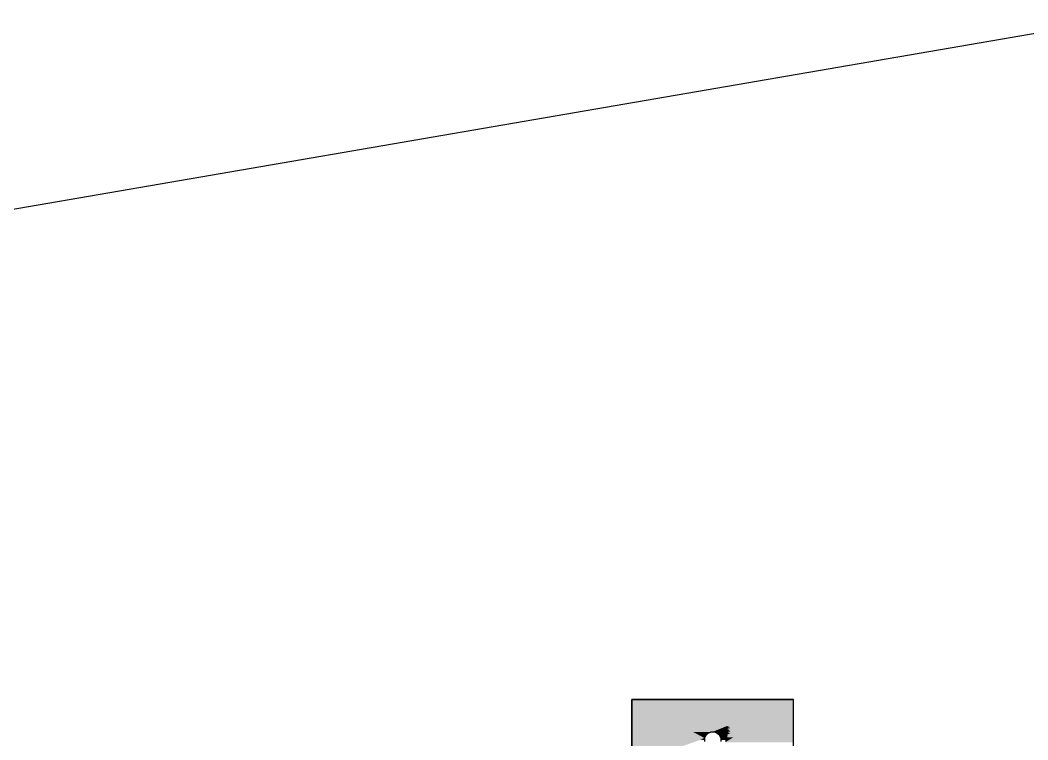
# Model space of a CAD drawing. Extents: x 0 to 756, y -25 to 420.
# Drawn here: x 324.38 to 330.61, y 314.08 to 318.53 of the extents above; entities that cross this region are included whole.
import ezdxf

# ---------------------------------------------------------------- set-up
doc = ezdxf.new("R2010")
doc.units = 0
doc.layers.get('0').update_dxf_attribs({"lineweight": 25})
doc.layers.add('0-Shading', color=7, linetype='Continuous', lineweight=25)
doc.layers.add('H_Text', color=7, linetype='Continuous', lineweight=25)

# ---------------------------------------------------------------- blocks, each defined once
blk = doc.blocks.new('Shading-A0T78ONBOY', base_point=(329.6628, 313.8124))
at = {"layer": '0-Shading', "color": 7, "true_color": 0xffffff}
for points in [[(328.6594, 314.1329), (328.6473, 314.1329), (328.1594, 314.3329)], [(328.5685, 314.1693), (328.7506, 314.3329), (328.1594, 314.3329)], [(328.6335, 314.132), (328.6496, 314.132), (328.1594, 314.3329)], [(328.6163, 314.1313), (328.6352, 314.1313), (328.1594, 314.3329)], [(328.5959, 314.1313), (328.6163, 314.1313), (328.1594, 314.3329)], [(328.5754, 314.1313), (328.5959, 314.1313), (328.1594, 314.3329)], [(328.5558, 314.1313), (328.5754, 314.1313), (328.1594, 314.3329)], [(328.5379, 314.1313), (328.5558, 314.1313), (328.1594, 314.3329)], [(328.1594, 314.1313), (328.5379, 314.1313), (328.1594, 314.3329)], [(328.6094, 314.0829), (328.1594, 314.0829), (328.1594, 314.3329)], [(328.6104, 314.0927), (328.5918, 314.0927), (328.1594, 314.3329)], [(328.6132, 314.1021), (328.5928, 314.1021), (328.1594, 314.3329)], [(328.6178, 314.1107), (328.5962, 314.1107), (328.1594, 314.3329)], [(328.624, 314.1183), (328.6022, 314.1183), (328.1594, 314.3329)], [(328.6316, 314.1245), (328.6106, 314.1245), (328.1594, 314.3329)], [(328.6403, 314.1292), (328.6211, 314.1292), (328.1594, 314.3329)], [(328.6496, 314.132), (328.6336, 314.132), (328.1594, 314.3329)], [(328.6594, 314.1329), (328.6473, 314.1329), (328.1594, 314.3329)], [(328.5817, 314.164), (328.7375, 314.3329), (328.1594, 314.3329)], [(328.7502, 314.1693), (328.5685, 314.1693), (328.7506, 314.3329)], [(328.737, 314.164), (328.5817, 314.164), (328.7375, 314.3329)], [(328.7368, 314.0677), (329.1594, 314.0677), (329.1594, 314.3329)], [(328.7854, 314.0982), (328.7368, 314.0982), (329.1594, 314.3329)], [(328.7542, 314.1078), (328.7369, 314.1078), (329.1594, 314.3329)], [(328.756, 314.118), (328.7369, 314.118), (329.1594, 314.3329)], [(328.7569, 314.1282), (328.7369, 314.1282), (329.1594, 314.3329)], [(328.7568, 314.1378), (328.737, 314.1378), (329.1594, 314.3329)], [(328.7558, 314.1465), (328.737, 314.1465), (329.1594, 314.3329)], [(328.7538, 314.1539), (328.737, 314.1539), (329.1594, 314.3329)], [(328.7509, 314.1598), (328.737, 314.1598), (329.1594, 314.3329)], [(328.7472, 314.164), (328.737, 314.164), (329.1594, 314.3329)], [(328.737, 314.164), (329.1594, 314.3329), (328.7375, 314.3329)], [(329.1594, 314.1149), (328.7501, 314.1149), (329.1594, 314.3329)], [(328.7686, 314.1247), (328.7501, 314.1247), (329.1594, 314.3329)], [(328.7694, 314.1346), (328.7501, 314.1346), (329.1594, 314.3329)], [(328.7502, 314.1693), (329.1594, 314.3329), (328.7506, 314.3329)], [(328.7601, 314.1693), (328.7502, 314.1693), (329.1594, 314.3329)], [(328.7636, 314.1652), (328.7502, 314.1652), (329.1594, 314.3329)], [(328.7694, 314.1439), (328.7502, 314.1439), (329.1594, 314.3329)], [(328.7684, 314.1523), (328.7502, 314.1523), (329.1594, 314.3329)], [(328.7665, 314.1595), (328.7502, 314.1595), (329.1594, 314.3329)], [(328.6104, 314.0927), (328.5379, 314.1313), (328.1594, 314.1313)], [(328.1594, 314.0927), (328.6104, 314.0927), (328.1594, 314.1313)], [(328.5928, 314.1021), (328.5558, 314.1313), (328.5379, 314.1313)], [(328.5962, 314.1107), (328.5754, 314.1313), (328.5558, 314.1313)], [(328.6132, 314.1021), (328.5928, 314.1021), (328.5558, 314.1313)], [(328.6594, 314.1329), (328.7502, 314.1693), (328.5685, 314.1693)], [(328.6022, 314.1183), (328.5959, 314.1313), (328.5754, 314.1313)], [(328.6178, 314.1107), (328.5962, 314.1107), (328.5754, 314.1313)], [(328.6594, 314.1329), (328.737, 314.164), (328.5817, 314.164)], [(328.6106, 314.1245), (328.6163, 314.1313), (328.5959, 314.1313)], [(328.624, 314.1183), (328.6022, 314.1183), (328.5959, 314.1313)], [(328.6316, 314.1245), (328.6106, 314.1245), (328.6163, 314.1313)], [(328.6211, 314.1292), (328.6352, 314.1313), (328.6163, 314.1313)], [(328.6403, 314.1292), (328.6211, 314.1292), (328.6352, 314.1313)], [(328.6352, 314.1313), (328.6473, 314.1313), (328.6335, 314.132)], [(328.6473, 314.1313), (328.6335, 314.132), (328.6496, 314.132)], [(328.6403, 314.1292), (328.6496, 314.132), (328.6336, 314.132)], [(328.6403, 314.1292), (328.6473, 314.1313), (328.6352, 314.1313)], [(328.6496, 314.132), (328.6594, 314.1329), (328.6473, 314.1329)], [(328.6496, 314.132), (328.6594, 314.1329), (328.6473, 314.1329)], [(328.6715, 314.1329), (328.6594, 314.1329), (328.7502, 314.1652)], [(328.6594, 314.1329), (328.7502, 314.1652), (328.7401, 314.1652)], [(328.6715, 314.1329), (328.6594, 314.1329), (328.737, 314.1598)], [(328.6594, 314.1329), (328.737, 314.1598), (328.7266, 314.1598)], [(328.6692, 314.132), (328.6715, 314.1329), (328.6594, 314.1329)], [(328.6692, 314.132), (328.6715, 314.1329), (328.6594, 314.1329)], [(328.6692, 314.132), (328.7502, 314.1595), (328.7363, 314.1595)], [(328.6692, 314.132), (328.6852, 314.132), (328.7502, 314.1595)], [(328.6852, 314.132), (328.6692, 314.132), (328.737, 314.1539)], [(328.6692, 314.132), (328.737, 314.1539), (328.7227, 314.1539)], [(328.6714, 314.1313), (328.6836, 314.1313), (328.6692, 314.132)], [(328.6836, 314.1313), (328.6692, 314.132), (328.6852, 314.132)], [(328.6785, 314.1292), (328.6852, 314.132), (328.6692, 314.132)], [(328.6785, 314.1292), (328.6836, 314.1313), (328.6714, 314.1313)], [(328.6977, 314.1292), (328.6785, 314.1292), (328.737, 314.1465)], [(328.6785, 314.1292), (328.737, 314.1465), (328.7195, 314.1465)], [(328.6977, 314.1292), (328.6785, 314.1292), (328.7025, 314.1313)], [(328.6785, 314.1292), (328.7025, 314.1313), (328.6836, 314.1313)], [(328.6836, 314.1313), (328.7025, 314.1313), (328.7332, 314.1523)], [(328.7082, 314.1245), (328.6872, 314.1245), (328.737, 314.1378)], [(328.6872, 314.1245), (328.737, 314.1378), (328.7173, 314.1378)], [(328.7082, 314.1245), (328.6872, 314.1245), (328.7229, 314.1313)], [(328.6872, 314.1245), (328.7229, 314.1313), (328.7025, 314.1313)], [(328.7166, 314.1183), (328.6948, 314.1183), (328.7434, 314.1313)], [(328.6948, 314.1183), (328.7434, 314.1313), (328.7229, 314.1313)], [(328.7188, 314.1107), (328.701, 314.1107), (328.7501, 314.1313)], [(328.701, 314.1107), (328.7501, 314.1313), (328.7434, 314.1313)], [(328.7025, 314.1313), (328.7332, 314.1523), (328.7502, 314.1523)], [(328.7025, 314.1313), (328.7229, 314.1313), (328.7311, 314.1439)], [(328.7369, 314.1282), (328.7161, 314.1282), (328.737, 314.1378)], [(328.737, 314.1378), (328.7173, 314.1378), (328.737, 314.1465)], [(328.737, 314.1465), (328.7195, 314.1465), (328.737, 314.1539)], [(328.737, 314.1539), (328.7227, 314.1539), (328.737, 314.1598)], [(328.7229, 314.1313), (328.7311, 314.1439), (328.7502, 314.1439)], [(328.7229, 314.1313), (328.7434, 314.1313), (328.7299, 314.1346)], [(328.737, 314.1598), (328.7266, 314.1598), (328.737, 314.164)], [(328.7299, 314.1346), (328.7501, 314.1346), (328.7502, 314.1439)], [(328.7434, 314.1313), (328.7299, 314.1346), (328.7501, 314.1346)], [(328.7311, 314.1439), (328.7502, 314.1439), (328.7502, 314.1523)], [(328.7332, 314.1523), (328.7502, 314.1523), (328.7502, 314.1595)], [(328.7502, 314.1595), (328.7363, 314.1595), (328.7502, 314.1652)], [(328.7369, 314.1282), (328.7568, 314.1378), (328.737, 314.1378)], [(328.737, 314.1598), (328.7472, 314.164), (328.737, 314.164)], [(328.737, 314.1539), (328.7509, 314.1598), (328.737, 314.1598)], [(328.737, 314.1465), (328.7538, 314.1539), (328.737, 314.1539)], [(328.737, 314.1378), (328.7558, 314.1465), (328.737, 314.1465)], [(328.7502, 314.1652), (328.7401, 314.1652), (328.7502, 314.1693)], [(328.7501, 314.1247), (328.7401, 314.1247), (328.7501, 314.1313)], [(328.7434, 314.1313), (328.7501, 314.1313), (328.7501, 314.1346)], [(328.7501, 314.1346), (328.7694, 314.1439), (328.7502, 314.1439)], [(328.7501, 314.1247), (328.7694, 314.1346), (328.7501, 314.1346)], [(328.7502, 314.1652), (328.7601, 314.1693), (328.7502, 314.1693)], [(328.7502, 314.1595), (328.7636, 314.1652), (328.7502, 314.1652)], [(328.7502, 314.1523), (328.7665, 314.1595), (328.7502, 314.1595)], [(328.7502, 314.1439), (328.7684, 314.1523), (328.7502, 314.1523)], [(328.1594, 313.9438), (328.1899, 313.9438), (328.1594, 314.0927)], [(328.1899, 313.9438), (328.1594, 314.0927), (328.6104, 314.0927)], [(328.5828, 314.0829), (328.6094, 314.0829), (328.6104, 314.0927)], [(328.6094, 314.0829), (328.6104, 314.0927), (328.5918, 314.0927)], [(328.6104, 314.0927), (328.6132, 314.1021), (328.5928, 314.1021)], [(328.6104, 314.0927), (328.6132, 314.1021), (328.5928, 314.1021)], [(328.6132, 314.1021), (328.6178, 314.1107), (328.5962, 314.1107)], [(328.6132, 314.1021), (328.6178, 314.1107), (328.5962, 314.1107)], [(328.6178, 314.1107), (328.624, 314.1183), (328.6022, 314.1183)], [(328.6178, 314.1107), (328.624, 314.1183), (328.6022, 314.1183)], [(328.624, 314.1183), (328.6316, 314.1245), (328.6106, 314.1245)], [(328.624, 314.1183), (328.6316, 314.1245), (328.6106, 314.1245)], [(328.6316, 314.1245), (328.6403, 314.1292), (328.6211, 314.1292)], [(328.6316, 314.1245), (328.6403, 314.1292), (328.6211, 314.1292)], [(328.6872, 314.1245), (328.6977, 314.1292), (328.6785, 314.1292)], [(328.6872, 314.1245), (328.6977, 314.1292), (328.6785, 314.1292)], [(328.6948, 314.1183), (328.7082, 314.1245), (328.6872, 314.1245)], [(328.6948, 314.1183), (328.7082, 314.1245), (328.6872, 314.1245)], [(328.7166, 314.1183), (328.6948, 314.1183), (328.7369, 314.1282)], [(328.6948, 314.1183), (328.7369, 314.1282), (328.7161, 314.1282)], [(328.701, 314.1107), (328.7166, 314.1183), (328.6948, 314.1183)], [(328.701, 314.1107), (328.7166, 314.1183), (328.6948, 314.1183)], [(328.7226, 314.1107), (328.701, 314.1107), (328.7369, 314.118)], [(328.701, 314.1107), (328.7369, 314.118), (328.716, 314.118)], [(328.7056, 314.1021), (328.7188, 314.1107), (328.701, 314.1107)], [(328.7056, 314.1021), (328.7226, 314.1107), (328.701, 314.1107)], [(328.7056, 314.1021), (328.7501, 314.1247), (328.7401, 314.1247)], [(328.726, 314.1021), (328.7056, 314.1021), (328.7501, 314.1149)], [(328.7056, 314.1021), (328.7501, 314.1149), (328.7307, 314.1149)], [(328.726, 314.1021), (328.7056, 314.1021), (328.7369, 314.1078)], [(328.7056, 314.1021), (328.7369, 314.1078), (328.7169, 314.1078)], [(328.7084, 314.0927), (328.726, 314.1021), (328.7056, 314.1021)], [(328.7084, 314.0927), (328.726, 314.1021), (328.7056, 314.1021)], [(328.75, 314.0927), (328.7084, 314.0927), (328.7501, 314.1149)], [(328.727, 314.0927), (328.7084, 314.0927), (328.7368, 314.0982)], [(328.7084, 314.0927), (328.7368, 314.0982), (328.7188, 314.0982)], [(328.736, 314.0829), (328.7094, 314.0829), (328.7084, 314.0927)], [(328.75, 314.078), (328.75, 314.0927), (328.7084, 314.0927)], [(328.7094, 314.0829), (328.727, 314.0927), (328.7084, 314.0927)], [(328.7094, 314.0829), (328.7368, 314.0829), (328.7368, 314.0982)], [(328.7369, 314.118), (328.716, 314.118), (328.7369, 314.1282)], [(328.7369, 314.1078), (328.7169, 314.1078), (328.7369, 314.118)], [(328.7368, 314.0982), (328.7188, 314.0982), (328.7369, 314.1078)], [(328.7501, 314.1149), (328.7307, 314.1149), (328.7501, 314.1247)], [(328.7368, 314.0982), (328.7542, 314.1078), (328.7369, 314.1078)], [(328.7368, 314.0677), (328.7854, 314.0982), (328.7368, 314.0982)], [(328.7369, 314.118), (328.7569, 314.1282), (328.7369, 314.1282)], [(328.7369, 314.1078), (328.756, 314.118), (328.7369, 314.118)], [(329.1594, 314.078), (328.75, 314.078), (329.1594, 314.1149)], [(328.75, 314.078), (329.1594, 314.1149), (328.7501, 314.1149)], [(328.7501, 314.1149), (328.7686, 314.1247), (328.7501, 314.1247)]]:
    blk.add_solid(points, dxfattribs=at)
blk = doc.blocks.new('3D-Objekt-A0T78OT1OY', base_point=(324.4794, 296.533))
at = {"color": 0, "lineweight": -2}
for p, q in [((328.1594, 314.3329), (328.1594, 313.8329)), ((329.1594, 314.3329), (328.1594, 314.3329)), ((328.1594, 313.9329), (328.1594, 314.3329)), ((328.1594, 314.3329), (329.1594, 314.3329)), ((328.1594, 314.3329), (328.1594, 314.3329)), ((329.1594, 313.8329), (329.1594, 314.3329)), ((329.1594, 314.3329), (329.1594, 314.3329)), ((329.1594, 313.9329), (329.1594, 314.3329)), ((328.6403, 314.1291), (328.6496, 314.132)), ((328.6403, 314.1291), (328.6496, 314.132)), ((328.6496, 314.132), (328.6594, 314.1329)), ((328.6496, 314.132), (328.6594, 314.1329)), ((328.6594, 314.1329), (328.6691, 314.132)), ((328.6594, 314.1329), (328.6691, 314.132)), ((328.6691, 314.132), (328.6785, 314.1291)), ((328.6691, 314.132), (328.6785, 314.1291)), ((328.6094, 314.0829), (328.6104, 314.0927)), ((328.6094, 314.0829), (328.6104, 314.0927)), ((328.6104, 314.0732), (328.6094, 314.0829)), ((328.6104, 314.0732), (328.6094, 314.0829)), ((328.6104, 314.0927), (328.6132, 314.1021)), ((328.6104, 314.0927), (328.6132, 314.1021)), ((328.6132, 314.1021), (328.6178, 314.1107)), ((328.6132, 314.1021), (328.6178, 314.1107)), ((328.6178, 314.1107), (328.624, 314.1183)), ((328.6178, 314.1107), (328.624, 314.1183)), ((328.624, 314.1183), (328.6316, 314.1245)), ((328.624, 314.1183), (328.6316, 314.1245)), ((328.6316, 314.1245), (328.6403, 314.1291)), ((328.6316, 314.1245), (328.6403, 314.1291)), ((328.6785, 314.1291), (328.6872, 314.1245)), ((328.6785, 314.1291), (328.6872, 314.1245)), ((328.6872, 314.1245), (328.6947, 314.1183)), ((328.6872, 314.1245), (328.6947, 314.1183)), ((328.6947, 314.1183), (328.701, 314.1107)), ((328.6947, 314.1183), (328.701, 314.1107)), ((328.701, 314.1107), (328.7056, 314.1021)), ((328.701, 314.1107), (328.7056, 314.1021)), ((328.7056, 314.1021), (328.7084, 314.0927)), ((328.7056, 314.1021), (328.7084, 314.0927)), ((328.7084, 314.0927), (328.7094, 314.0829)), ((328.7084, 314.0927), (328.7094, 314.0829)), ((328.7094, 314.0829), (328.7084, 314.0732)), ((328.7094, 314.0829), (328.7084, 314.0732))]:
    blk.add_line(p, q, dxfattribs=at)
blk = doc.blocks.new('Bauteilbeschriftung-A0T78OT9OY', base_point=(314.6583, 315.6392))
at = {"color": 0, "linetype": 'ByBlock', "lineweight": -2, "ltscale": 0.25}
blk.add_line((404.0992, 331.0665), (314.6583, 315.6946), dxfattribs=at)

msp = doc.modelspace()

# ---------------------------------------------------------------- block references
msp.add_blockref('Shading-A0T78ONBOY', (329.6628, 313.8124))
at = {"linetype": 'Continuous', "ltscale": 1.25}
msp.add_blockref('3D-Objekt-A0T78OT1OY', (324.4794, 296.533), dxfattribs=at)
at = {"layer": 'H_Text', "color": 7, "ltscale": 0.25}
msp.add_blockref('Bauteilbeschriftung-A0T78OT9OY', (314.6583, 315.6392), dxfattribs=at)

doc.saveas('drawing.dxf')
